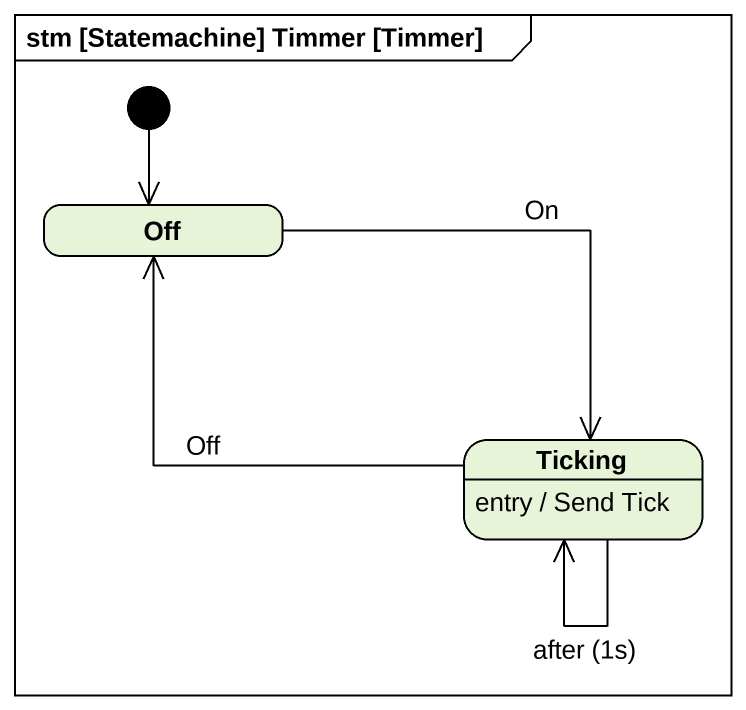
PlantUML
@startuml
mainframe stm [Statemachine] Timmer [Timmer]
hide empty description
state Off
state Ticking
Ticking : entry / Send Tick
[*] --> Off
Off --> Ticking : On
Ticking -up-> Off : Off
Ticking --> Ticking : after (1s)
@enduml
